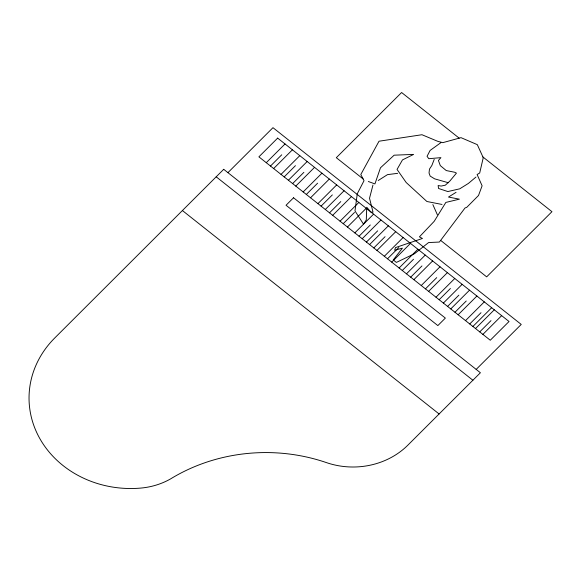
<?xml version="1.0" encoding="UTF-8"?>
<svg xmlns="http://www.w3.org/2000/svg" width="581" height="581" viewBox="0 0 581 581"><rect width="100%" height="100%" fill="white"/><g stroke="black" fill="none" stroke-linecap="round" stroke-linejoin="round"><path stroke-width="0.87" d="M372.973 185.019L369.523 198.259L373.017 212.13L371.056 212.239L366.749 207.243L366.291 219.974L363.474 224.113L354.984 210.896L357.271 193.763L364.018 180.706L360.794 174.532L379.015 141.219L421.959 134.727L437.733 141.321L442.802 142.657L461.002 137.653L477.313 144.654L483.247 157.705L479.703 173L477.103 174.511L482.107 185.797L478.512 195.499L466.804 207.286L465.011 207.991L439.381 242.052L428.596 242.553L414.522 253.701L396.358 262.416L393.264 259.939L402.386 248.152L394.652 250.266L395.472 247.6L422.452 238.471L419.409 236.866L434.203 221.317L445.852 202.42L459.418 199.167L448.481 197.053L456.063 192.333M434.196 159.419L431.872 165.432L429.475 169.107L429.032 173L430.165 176.087L434.617 178.832L448.358 182.739M227.926 172.651L272.976 127.675L521.23 324.43L476.18 369.407M266.265 162.695L285.039 143.957M270.485 166.043L281.741 154.793M273.644 168.548L292.417 149.804M281.022 174.394L299.796 155.657M284.189 176.9L295.453 165.658M288.401 180.241L307.175 161.503M292.621 183.589L303.885 172.339M295.787 186.094L314.553 167.35M303.166 191.941L321.932 173.203M306.325 194.446L317.589 183.204M310.544 197.794L329.318 179.05M317.923 203.64L336.697 184.903M321.082 206.146L332.347 194.904M325.302 209.487L344.075 190.75M329.521 212.828L340.786 201.585M332.681 215.34L351.454 196.596M340.059 221.187L358.833 202.449M343.226 223.692L354.49 212.45M347.445 227.033L366.212 208.296M354.824 232.887L373.598 214.142M359.036 236.227L370.3 224.985M362.203 238.733L380.976 219.996M366.422 242.074L377.679 230.831M369.581 244.579L388.355 225.842M373.801 247.927L385.065 236.678M376.96 250.433L395.734 231.688M384.339 256.279L403.112 237.542M387.505 258.785L398.769 247.542M391.725 262.125L410.491 243.388M399.103 267.979L417.87 249.234M402.263 270.485L413.527 259.242M406.482 273.825L425.256 255.088M410.702 277.166L421.959 265.924M413.861 279.679L432.634 260.934M421.24 285.525L440.013 266.788M425.459 288.866L436.723 277.624M428.618 291.371L447.392 272.634M435.997 297.225L454.77 278.481M439.163 299.731L450.428 288.488M443.383 303.071L462.149 284.334M447.595 306.412L458.859 295.17M450.762 308.918L469.535 290.18M454.974 312.266L466.238 301.016M458.14 314.771L476.914 296.027M465.519 320.618L484.293 301.88M469.738 323.958L481.003 312.716M472.898 326.464L491.671 307.727M475.512 328.541L494.286 309.796M479.732 331.882L490.989 320.639M482.891 334.387L501.664 315.65M475.955 177.067L468.395 183.422L459.738 188.818L447.842 191.556L438.539 188.469L438.147 185.521L441.102 186.065L445.315 185.194L449.817 181.09L456.448 173.123L454.654 172.245L446.252 170.56L440.311 165.621L438.423 160.472L440.928 157.64L428.807 158.7L427.05 156.318L430.114 150.435L440.863 142.679M378.238 180.509L387.505 174.627L397.629 173.341M442.025 204.454L426.897 201.498L406.192 182.521L397.041 169.434L402.473 159.913L413.621 154.401L394.158 155.185L380.468 167.8L374.927 183.916L368.318 181.497M459.179 138.155L401.602 92.517L336.312 157.698L363.089 178.926M482.913 156.957L551.95 211.68L486.66 276.861L440.638 240.389M216.197 176.806L472.89 380.243M182.412 210.54L439.098 413.977M432.852 204.57L437.384 214.803M223.707 169.311L54.759 337.968A101.631 90.389 0.2 0 0 40.162 439.178A101.631 90.389 0.2 0 0 140.922 488.069A67.752 60.257 0.2 0 0 170.407 479.005A168.199 149.6 0.2 0 1 326.449 462.614A73.642 65.5 0.2 0 0 407.92 445.104L480.4 372.748L223.707 169.311M277.653 138.111L258.886 156.848L490.27 340.234L509.043 321.496L277.653 138.111M293.543 197.765L286.041 205.26L437.849 325.585L445.358 318.09L293.543 197.765"/></g></svg>
